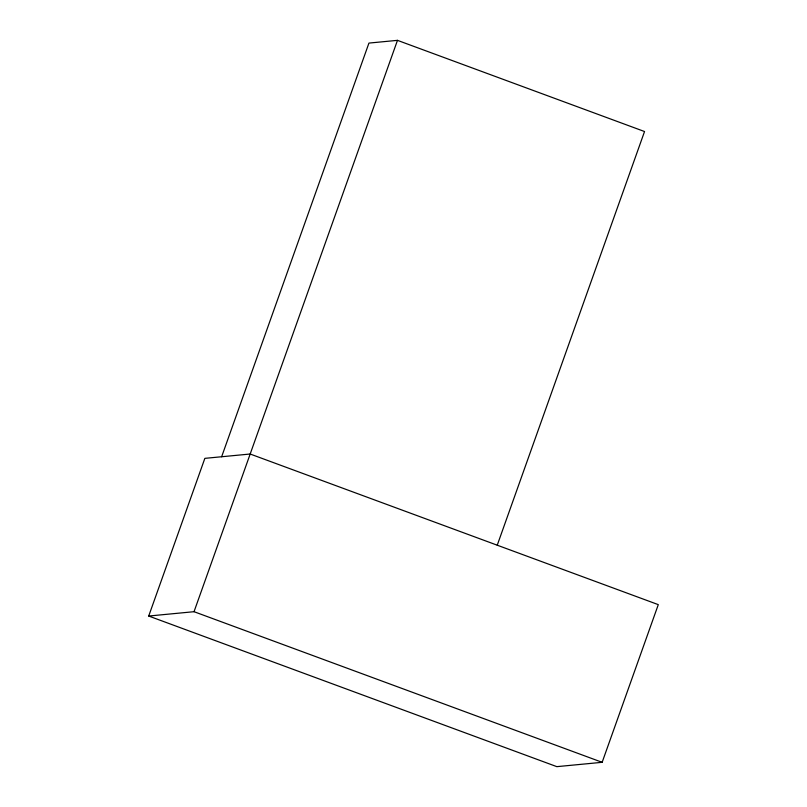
<?xml version="1.0" encoding="UTF-8"?>
<svg xmlns="http://www.w3.org/2000/svg" width="807" height="807" viewBox="0 0 807 807"><rect width="100%" height="100%" fill="white"/><g stroke="black" fill="none" stroke-linecap="round" stroke-linejoin="round"><path stroke-width="1.21" d="M148.71 616.034L204.857 458.356L250.17 454.018L658.29 604.635L602.143 762.312L556.83 766.65L148.71 616.034L194.033 611.696L602.143 762.312M221.643 456.752L368.94 43.084L397.478 40.35L644.541 131.531L497.243 545.199M194.033 611.696L397.478 40.35"/></g></svg>
